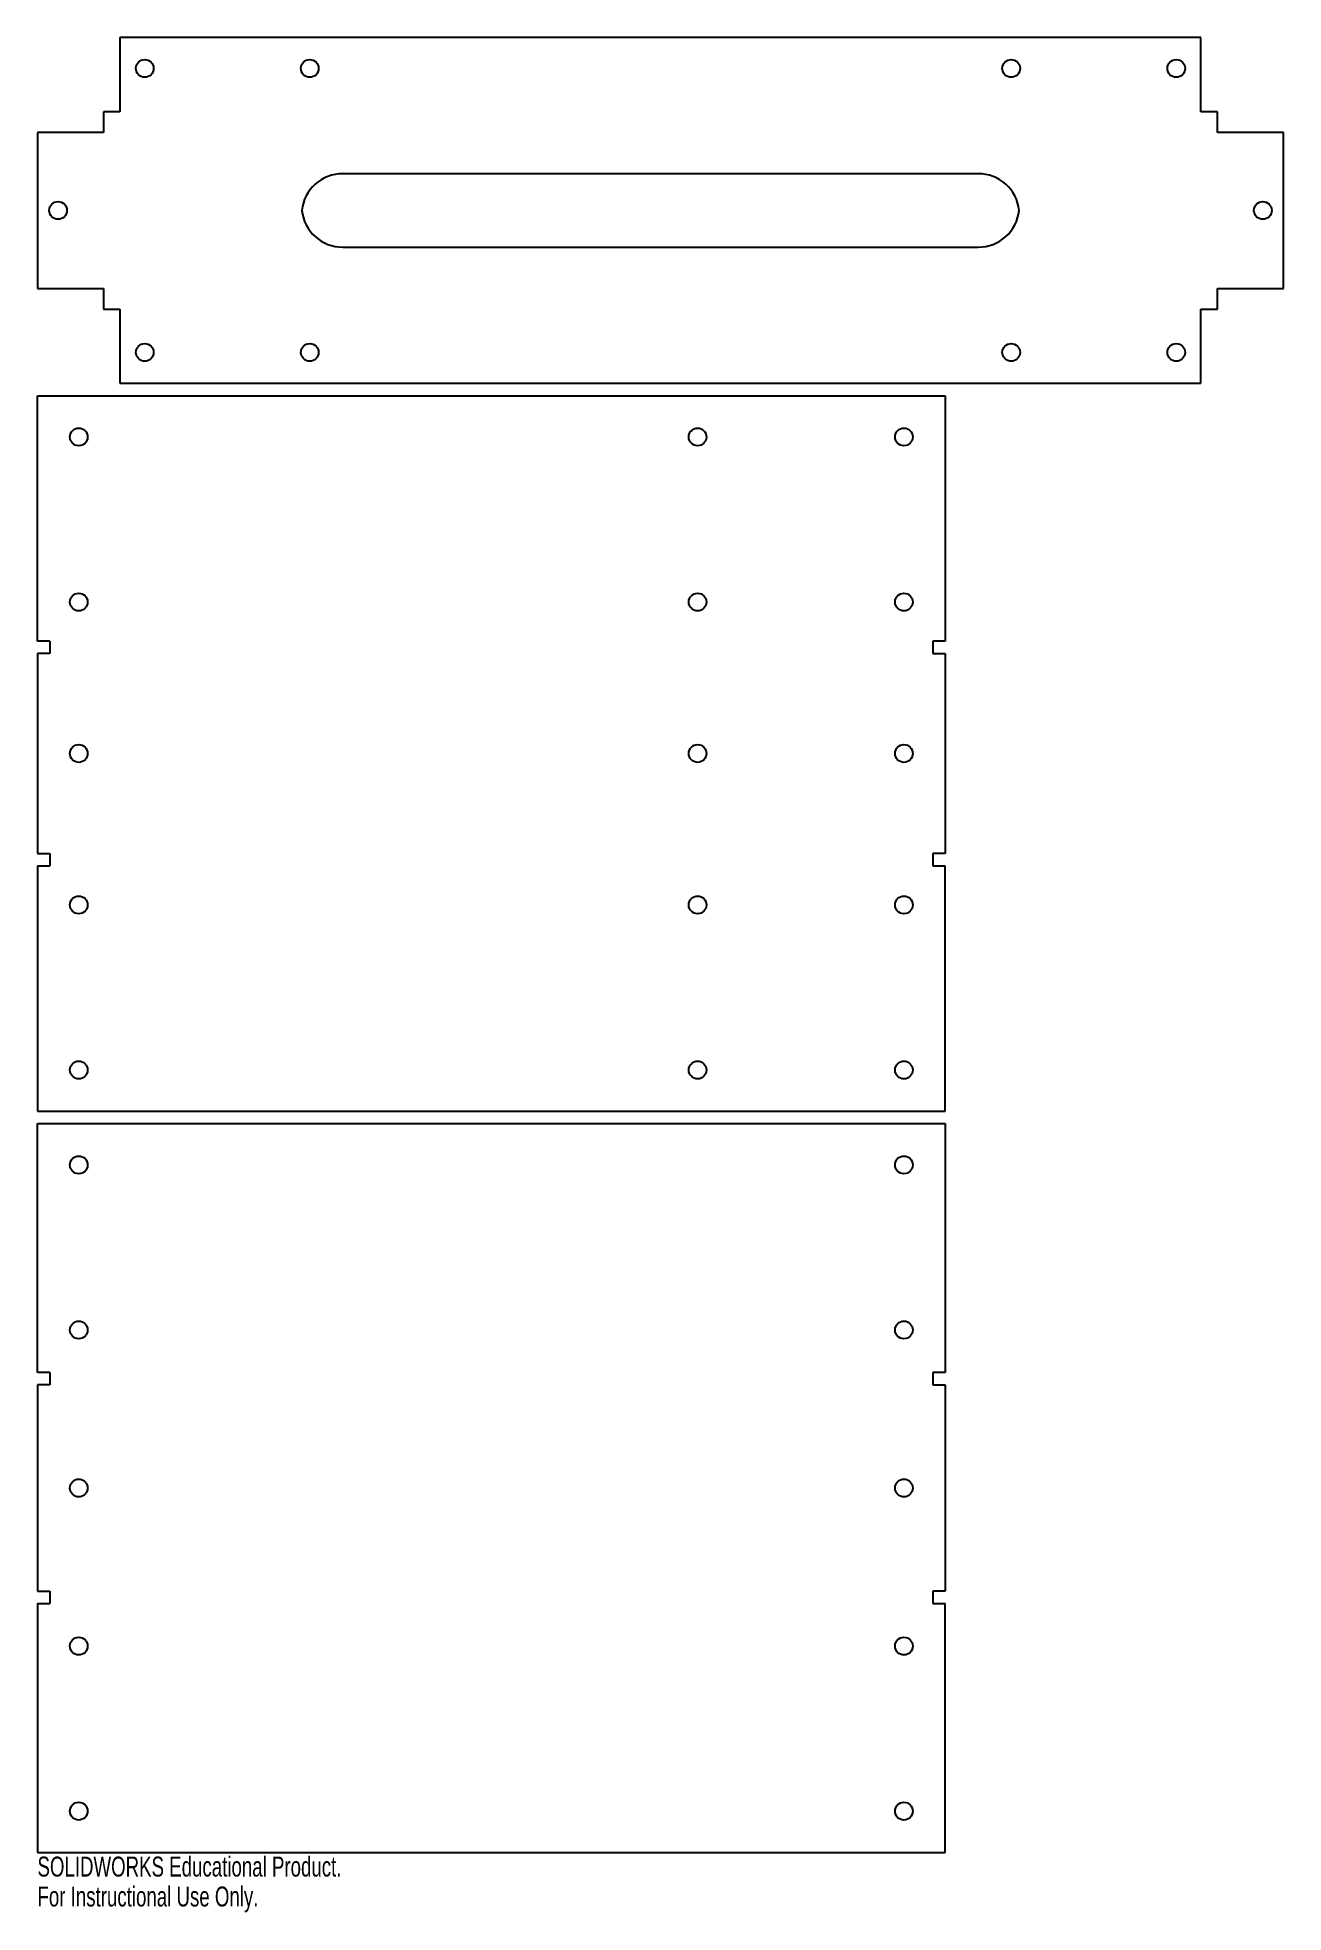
# Model space of a CAD drawing. Header units: millimetres. Extents: x -33 to 269, y -298 to 156.
import ezdxf

# ---------------------------------------------------------------- set-up
doc = ezdxf.new("R2010")
doc.units = ezdxf.units.MM
doc.styles.add('SLDTEXTSTYLE0', font='TXT', dxfattribs={"width": 0.7})

msp = doc.modelspace()

# ---------------------------------------------------------------- linework, layer by layer
at = {"color": 7, "linetype": 'Continuous', "lineweight": 25}
for p, q in [((-12.74, 155.9), (-12.74, 137.9)), ((249.26, 155.9), (-12.74, 155.9)), ((249.26, 137.9), (249.26, 155.9)), ((-16.74, 137.9), (-16.74, 132.9)), ((-12.74, 137.9), (-16.74, 137.9)), ((253.26, 137.9), (249.26, 137.9)), ((253.26, 132.9), (253.26, 137.9)), ((-32.74, 132.9), (-32.74, 95.1)), ((-16.74, 132.9), (-32.74, 132.9)), ((269.26, 132.9), (253.26, 132.9)), ((269.26, 95.1), (269.26, 132.9)), ((195.26, 122.9), (41.26, 122.9)), ((41.26, 105.1), (195.26, 105.1)), ((-32.74, 95.1), (-16.74, 95.1)), ((-16.74, 95.1), (-16.74, 90.1)), ((253.26, 95.1), (269.26, 95.1)), ((253.26, 90.1), (253.26, 95.1)), ((-16.74, 90.1), (-12.74, 90.1)), ((-12.74, 90.1), (-12.74, 72.1)), ((249.26, 90.1), (253.26, 90.1)), ((249.26, 72.1), (249.26, 90.1)), ((-32.74, 9.6), (-32.74, 69.1)), ((-32.74, 69.1), (187.26, 69.1)), ((-12.74, 72.1), (249.26, 72.1)), ((187.26, 69.1), (187.26, 9.6)), ((-29.74, 9.6), (-32.74, 9.6)), ((-29.74, 9.6), (-29.74, 6.6)), ((187.26, 9.6), (184.26, 9.6)), ((184.26, 9.6), (184.26, 6.6)), ((-32.74, 6.6), (-32.74, -41.8)), ((-29.74, 6.6), (-32.74, 6.6)), ((184.26, 6.6), (187.26, 6.6)), ((187.26, 6.6), (187.26, -41.8)), ((-32.74, -41.8), (-29.74, -41.8)), ((-32.74, -44.8), (-29.74, -44.8)), ((-32.74, -44.8), (-32.74, -104.3)), ((-29.74, -41.8), (-29.74, -44.8)), ((187.26, -41.8), (184.26, -41.8)), ((184.26, -41.8), (184.26, -44.8)), ((184.26, -44.8), (187.26, -44.8)), ((187.26, -104.3), (187.26, -44.8)), ((-32.74, -104.3), (187.26, -104.3)), ((-32.74, -167.6), (-32.74, -107.3)), ((-32.74, -107.3), (187.26, -107.3)), ((187.26, -107.3), (187.26, -167.6)), ((-29.74, -167.6), (-32.74, -167.6)), ((-29.74, -167.6), (-29.74, -170.6)), ((187.26, -167.6), (184.26, -167.6)), ((184.26, -167.6), (184.26, -170.6)), ((-32.74, -170.6), (-32.74, -220.6)), ((-29.74, -170.6), (-32.74, -170.6)), ((184.26, -170.6), (187.26, -170.6)), ((187.26, -170.6), (187.26, -220.6)), ((-32.74, -220.6), (-29.74, -220.6)), ((-29.74, -220.6), (-29.74, -223.6)), ((187.26, -220.6), (184.26, -220.6)), ((184.26, -220.6), (184.26, -223.6)), ((-32.74, -223.6), (-32.74, -283.9)), ((-32.74, -223.6), (-29.74, -223.6)), ((184.26, -223.6), (187.26, -223.6)), ((187.26, -283.9), (187.26, -223.6)), ((-32.74, -283.9), (187.26, -283.9))]:
    msp.add_line(p, q, dxfattribs=at)
for centre in [(-6.74, 148.4), (33.26, 148.4), (203.26, 148.4), (243.26, 148.4), (-27.74, 114), (264.26, 114), (-6.74, 79.6), (33.26, 79.6), (203.26, 79.6), (243.26, 79.6), (-22.74, 59.1), (127.26, 59.1), (177.26, 59.1), (-22.74, 19.1), (127.26, 19.1), (177.26, 19.1), (-22.74, -17.6), (127.26, -17.6), (177.26, -17.6), (-22.74, -54.3), (127.26, -54.3), (177.26, -54.3), (-22.74, -94.3), (127.26, -94.3), (177.26, -94.3), (-22.74, -117.3), (177.26, -117.3), (-22.74, -157.3), (177.26, -157.3), (-22.74, -195.6), (177.26, -195.6), (-22.74, -233.9), (177.26, -233.9), (-22.74, -273.9), (177.26, -273.9)]:
    msp.add_circle(centre, 2.15, dxfattribs=at)
for centre, start, end in [((41.26, 112.9), 90, 173.6847), ((195.26, 112.9), 6.3153, 90), ((41.26, 115.1), 186.3153, 270), ((195.26, 115.1), 270, 353.6847)]:
    msp.add_arc(centre, 10, start, end, dxfattribs=at)

# ---------------------------------------------------------------- texts
at = {"color": 7, "linetype": 'Continuous', "char_height": 4.8336, "attachment_point": 1, "style": 'SLDTEXTSTYLE0'}
for s, insert in [('SOLIDWORKS Educational Product.', (-32.74, -284.92)), ('For Instructional Use Only.', (-32.74, -292.17))]:
    msp.add_mtext(s, dxfattribs=dict(at, insert=insert))

doc.saveas('drawing.dxf')
